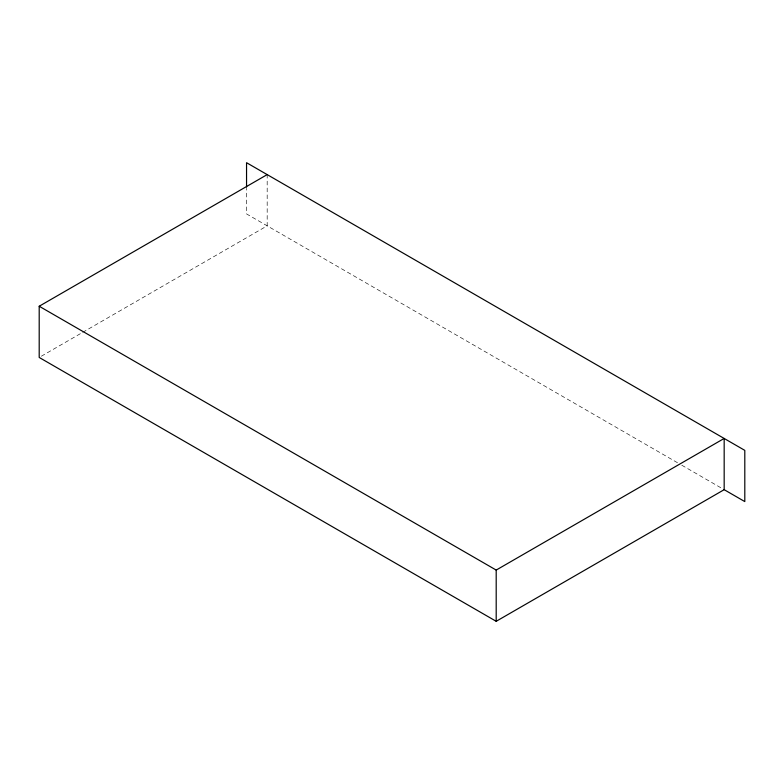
<?xml version="1.0" encoding="UTF-8"?>
<svg xmlns="http://www.w3.org/2000/svg" width="784" height="784" viewBox="0 0 784 784"><rect width="100%" height="100%" fill="white"/><g stroke="black" fill="none" stroke-linecap="round" stroke-linejoin="round"><path stroke-width="0.59" stroke-dasharray="3.92 2.94" d="M41.317 356.23L81.614 332.965M82.673 332.357L267.177 225.831L267.177 174.616M677.513 462.736L246.548 213.924L246.548 188.317M681.757 465.186L722.044 488.452"/><path stroke-width="1.18" d="M246.548 187.092L246.548 162.7L744.8 450.369L744.8 501.584L724.171 489.677L496.194 621.3L39.2 357.455L39.2 306.24L267.177 174.616M39.2 306.24L496.194 570.076L724.171 438.452L724.171 489.677M496.194 570.076L496.194 621.3"/></g></svg>
